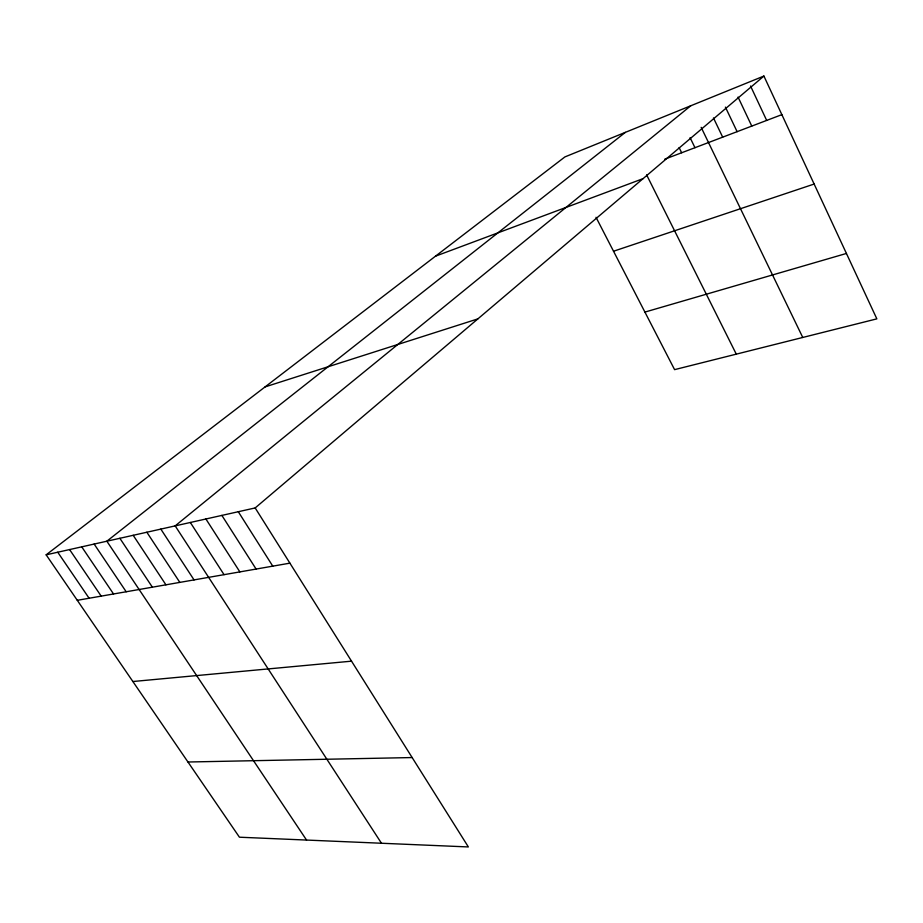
<?xml version="1.0" encoding="UTF-8"?>
<svg xmlns="http://www.w3.org/2000/svg" width="923" height="923" viewBox="0 0 923 923"><rect width="100%" height="100%" fill="white"/><g stroke="black" fill="none" stroke-linecap="round" stroke-linejoin="round"><path stroke-width="1.38" d="M255.175 507.938L468.365 846.945L239.438 837.207L46.15 554.827L255.175 507.938L763.909 76.055L876.85 318.862L674.586 369.638L596.027 217.297M690.739 105.787L175.174 525.879L381.476 843.253M625.356 132.358L106.849 541.201L306.551 840.068M46.15 554.827L564.899 156.922L763.909 76.055M664.675 159.218L781.862 114.648M435.541 256.156L643.043 178.658M613.53 251.229L814.144 184.046M265.086 386.899L477.872 318.885M644.912 312.089L846.426 253.456M77.29 600.308L289.903 563.157M132.877 681.52L351.525 661.168M187.969 762.006L412.143 757.552M57.745 552.219L89.104 598.242M69.594 549.566L101.184 596.131M81.732 546.843L113.541 593.974M94.146 544.051L126.186 591.758M119.863 538.282L152.376 587.19M133.189 535.294L165.932 584.824M146.849 532.236L179.823 582.39M160.833 529.098L194.049 579.909M190.334 522.476L224.047 574.66M205.898 518.991L239.865 571.902M221.878 515.403L256.098 569.064M238.296 511.723L272.77 566.145M646.619 174.862L736.289 354.144M679.12 147.599L681.647 152.757M690.081 137.642L694.973 147.692M701.157 127.339L802.756 337.46M713.479 117.959L722.686 137.158M725.409 107.114L737.108 131.666M738.054 97.077L751.772 126.093M750.549 86.024L766.678 120.417"/></g></svg>
